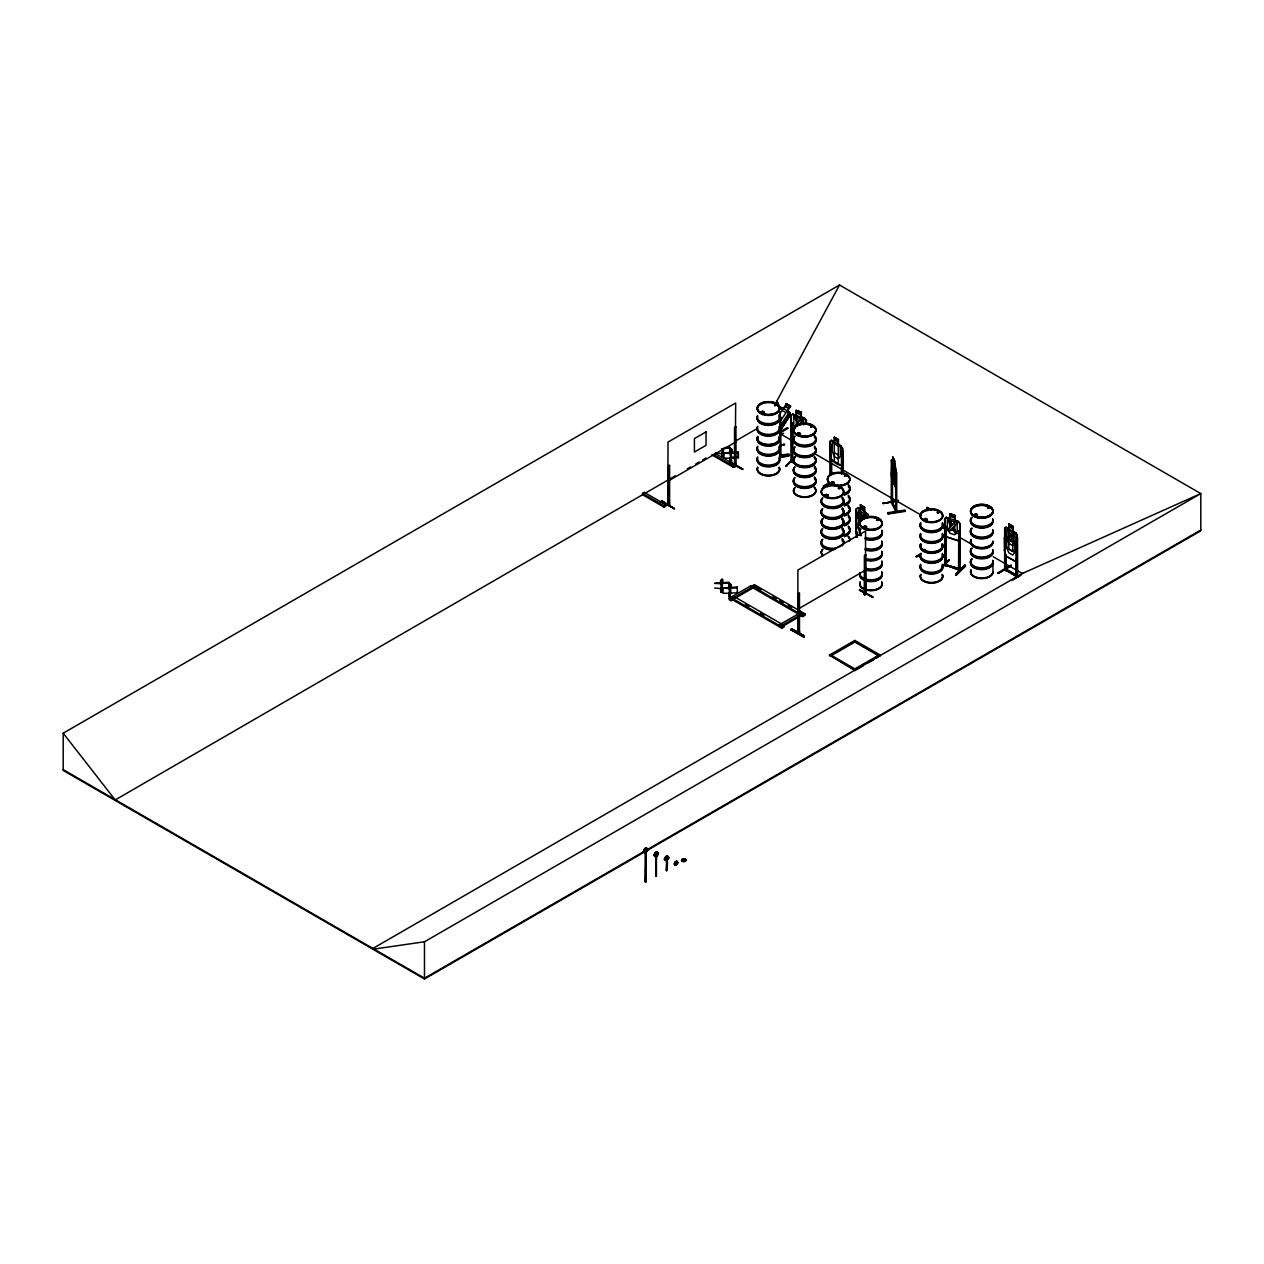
<?xml version="1.0" encoding="UTF-8"?>
<svg xmlns="http://www.w3.org/2000/svg" width="1264" height="1264" viewBox="0 0 1264 1264"><rect width="100%" height="100%" fill="white"/><g stroke="black" fill="none" stroke-linecap="round" stroke-linejoin="round"><path stroke-width="1.5" d="M722.439 591.141L720.954 592.31L720.496 588.566L714.65 587.997M791.469 460.301C795.451 461.755 788.926 459.638 791.185 462.15L791.059 415.303L792.781 414.039L791.232 415.429M792.259 461.076L792.955 462.261L791.09 462.103M944.477 565.324L946.215 565.83L946.294 563.902L944.887 563.491L946.215 564.408M946.357 526.409L946.041 565.782L946.357 536.173M958.76 568.184L958.286 569.922L960.024 570.443L960.024 523.549L959.85 570.38L944.887 564.913M958.286 568.5L960.103 568.5M681.96 860.531L682.971 858.967A2.165 1.264 -0.6 0 1 685.878 860.278A2.165 1.264 -0.6 0 1 682.386 861.084C682.623 856.565 688.137 862.917 682.07 860.484M684.567 858.983C685.799 862.364 679.842 857.924 684.472 859.457M715.535 453.128L721.507 453.586C722.613 463.272 724.209 450.932 723.103 448.483L730.165 448.12L730.165 451.39M645.24 881.909L645.24 852.347L647.121 848.855L645.62 852.047M653.93 855.301L656.364 852.268L657.343 854.543M655.826 856.455L657.596 852.868L656.032 856.028M664.422 859.315L666.95 859.457A1.785 1.059 -58.7 0 0 667.866 856.739A1.785 1.059 -58.7 0 0 665.638 858.319A1.785 1.059 -58.7 0 0 667.029 859.552M664.88 859.52L667.187 860.468L664.469 858.872M723.103 448.483L722.534 452.544L721.507 448.704M724.209 452.717L723.766 458.026L729.755 458.342L730.434 462.166L731.682 461.36L731.35 458.121L738.397 457.773L738.397 452.891L731.35 453.239L730.782 457.315L729.755 453.46L723.766 453.144L729.786 452.449C729.107 448.657 733.12 446.935 731.793 452.37M722.092 588.345L729.154 587.997L729.154 583.115L722.092 583.462L721.523 587.539L720.496 583.684L714.508 583.368L720.527 582.672C719.848 578.88 723.861 577.174 722.55 582.593M730.782 584.11L730.244 587.397L737.244 587.049L737.386 587.871L730.339 588.218L729.77 592.295L728.743 588.439L722.755 588.139L728.775 587.444C728.443 582.025 732.725 583.289 730.782 588.992M730.339 588.218C731.429 590.683 729.849 603.023 728.743 593.322L722.897 593.195L723.198 587.713M895.37 486.798L896.034 482.974M1006.27 568.942L1004.532 568.516L1006.286 568.895M1005.828 554.991L1005.828 570.617L1006.27 554.738M1016.035 575.152L1016.841 577.127C1013.128 574.14 1020.38 575.768 1015.829 574.962M1016.035 576.589L1016.398 560.584M731.793 449.115L731.256 452.401L738.255 452.07L738.397 452.891M722.55 579.339L722.013 582.625L728.996 582.293L729.154 583.115M784.28 444.533L780.441 445.118M784.502 444.865L780.631 445.434M882.999 502.709L883.03 503.53L898.404 501.097M882.983 503.309L898.372 500.813M644.893 851.636C641.97 847.607 650.044 848.302 644.924 851.494M646.868 848.808C648.574 851.02 641.954 853.5 645.556 848.334M646.994 850.214C646.631 846.643 643.597 853.39 646.694 850.814M657.169 854.827L654.957 855.286L656.364 852.268M656.474 855.444C654.483 852.6 658.607 854.622 657.343 852.821M667.55 856.676C667.518 862.301 662.478 856.85 667.408 856.471M666.144 859.694L665.591 857.766L667.661 856.597M666.539 859.251L667.834 857.956L667.376 856.439M675.339 864.86C672.464 863.249 678.073 859.346 677.425 863.438M677.125 864.055C672.701 867.578 676.556 858.572 677.046 862.98C676.667 866.662 674.17 862.475 677.393 862.348M761.592 412.775L761.355 411.795M761.449 412.475L763.598 412.475L761.465 412.317M761.765 412.901L761.481 411.811M763.74 411.969L763.456 412.775M775.29 404.67L774.548 405.712M774.484 404.685L775.448 405.08M774.769 405.333L774.895 404.986M775.985 405.365L775.733 404.828M799.527 433.046L799.527 434.421M799.038 432.888L799.986 433.489M810.935 426.932L812.12 427.027M810.651 426.948L810.809 426.047M811.425 426.505L811.03 426.189M825.376 494.982L825.803 496.104M825.487 495.662L826.861 495.851M826.83 496.262L827.778 495.172M832.17 483.67L831.68 482.469M832.992 482.026L833.576 483.132L831.791 482.327A1.738 0.995 0 0 1 834.445 483.117A1.738 0.995 0 0 1 831.838 483.986A1.738 0.995 0 0 1 831.838 482.248M833.64 482.327L833.64 483.433L832.107 483.559M839.075 488.583C839.975 488.346 838.048 488.662 838.822 487.872M839.185 487.62L839.517 488.71L839.217 487.951M840.023 488.568L839.312 487.635M845.995 475.469L844.747 475.88L846.201 475.88M845.505 475.059L844.684 475.343L845.458 476.117M846.122 475.722L844.605 476.086M865.887 527.53L863.976 527.388L864.75 526.124A1.738 0.995 0 0 1 866.693 527.451A1.738 0.995 0 0 1 863.802 527.91A1.738 0.995 0 0 1 864.576 526.235M863.991 526.551L864.102 527.53M866.093 527.214C862.633 528.083 865.729 525.271 865.777 527.657M866.061 526.551L865.303 526.124M865.951 527.53L866.235 526.709M876.552 519.978L877.421 519.156L878.227 520.373M877.532 519.488L876.916 520.168M878.022 519.267L877.674 519.504M877.39 519.741L878.022 520.468M925.295 518.572L924.363 519.172L925.043 520.199M924.648 519.362C928.013 517.023 925.785 522.585 924.537 518.998M924.537 550.551L924.537 549.729M937.319 512.52L939.041 512.568L937.951 512.568M976.709 514.195L974.781 514.653L975.081 515.617M976.772 514.875C972.316 514.416 978.826 516.012 975.84 514.306M976.598 515.617L977.056 514.685M987.658 507.543L989.048 508.349L988.48 507.133M988.495 507.48L988.796 508.223M661.009 501.855L661.72 500.639L674.486 508.728L661.072 501.729M661.625 501.302L674.486 508.728L661.625 500.765M804.362 635.934L791.517 628.729L804.362 635.934L803.651 637.167L790.901 629.788L804.252 636.693M891.278 502.329L892.51 503.214L891.973 502.108M892.589 501.761C891.246 500.354 891.815 500.212 892.163 502.298L896.729 511.952M780.52 453.934L780.899 456.336L780.773 417.215L779.762 416.409L780.773 417.215M842.567 461.186L841.145 465.342L831.333 459.717L830.227 454.092L831.617 459.511M1015.577 551.926L1017.109 548.007M1005.322 569.748L1017.109 577.127L1017.109 535.193L1015.64 532.744L1017.251 535.209C1015.972 546.443 1021.312 559.841 1005.907 546.506L1004.754 540.897L1006.018 546.411M1016.967 557.629L1015.671 561.516L1005.781 555.939L1004.485 550.425L1005.654 556.018L1015.529 561.595L1016.967 557.456L1016.825 544.705L1015.624 542.114L1012.906 540.565L1014.866 543.441L1014.866 552.415L1012.764 555.07L1008.83 552.858L1006.729 547.818L1006.729 538.843L1008.83 538.432M667.834 858.556C668.387 854.496 663.995 861.195 667.661 858.856M798.437 421.907C800.475 416.788 806.906 418.289 799.891 423.63M959.85 536.378L958.175 540.755L946.215 536.773L944.635 531.465M998.339 572.624L998.434 573.414L997.738 572.94L1011.121 565.277L998.434 573.414M998.323 573.224L1011.121 565.277M828.615 483.875L823.18 486.245L828.615 483.069M828.52 483.622L823.891 486.64M921.298 554.248L915.863 556.602L921.298 553.427M921.219 553.995L916.574 557.013M682.291 860.721L684.804 861.258L685.199 859.473M1004.548 569.874L1005.97 570.696L1006.413 569.021M794.266 458.627L785.718 466.037L794.155 458.39M786.477 466.084L794.266 457.821M949.011 559.841L942.707 567.03M948.98 560.442L942.502 566.857M775.322 403.832L839.517 285L1200.8 493.576L1200.8 530.801L424.483 979L63.2 770.424L63.2 733.199L839.517 285M799.622 632.474L798.2 633.248L798.327 594.096L799.464 593.432L798.327 594.096M864.939 593.337L866.124 592.595L864.276 593.164M643.265 851.241C646.188 857.039 650.059 844.115 645.999 852.821L643.929 851.478M647.879 849.313L645.841 852.742M655.842 876.331L656.348 856.708C660.819 846.864 656.569 862.064 653.994 854.859M657.596 852.868L658.512 853.421L656.474 856.85L653.757 855.254M666.302 860.468C672.274 851.43 664.106 862.348 666.618 860.152C669.288 861.685 665.006 871.907 667.029 870.438M664.232 859.267L666.95 860.863L669.004 857.45L666.665 860.689L666.902 870.596M666.713 860.721L668.34 857.055M781.721 428.291L790.316 415.082L789.984 412.491L787.282 410.942L790.585 406.092L786.334 403.627C785.45 416.362 767.517 397.575 789.905 412.696M779.098 415.019L782.1 410.421L785.971 412.664L780.994 420.312M783.253 408.857L786.334 403.627M787.14 411.1L790.585 406.092M782.084 423.045L788.057 413.865L787.045 411.021M781.689 428.259L790.142 415.066L789.826 412.633M780.267 427.911L789.336 414.007L790.126 414.45L780.346 430.171M781.579 426.616L784.612 421.986M786.619 418.89L788.641 415.793M780.046 429.918L790.126 414.45M797.837 433.173L799.527 433.552M799.685 433.678C799.101 436.491 795.799 432.004 799.369 433.204M811.804 426.284L810.935 426M833.466 483.069L832.17 482.595L831.949 483.559M844.731 476.37L845.221 475.217M864.339 517.339C868.953 514.448 863.075 511.715 862.585 516.881L859.172 510.514L861.132 515.886M937.319 511.999L937.604 512.915M924.648 549.587L924.648 550.693M974.907 514.385L974.907 515.491M891.278 473.305L891.752 479.103L891.768 459.748L892.842 461.976M891.373 460.57L892.005 459.701M892.021 459.922L891.562 473.352M654.404 855.491L656.964 855.096M675.355 864.718L676.635 863.818M791.517 628.729L790.885 629.883M796.257 415.192L796.257 410.389L801.36 412.08L801.265 416.994L804.662 417.989L806.464 420.28L806.353 424.072M803.635 424.925L803.635 419.553L801.092 417.088L801.36 412.08M791.39 422.666L792.781 423.14M785.718 466.037L794.756 456.983M954.762 520.262L954.936 515.349L949.833 513.658L949.833 518.461L946.262 517.403L958.159 521.4L959.755 523.659L958.223 521.258L954.936 520.152M954.936 515.349L949.738 513.753L949.896 518.777L947.352 519.52L947.352 528.494L949.896 533.187L954.668 534.783L957.211 531.781L957.211 522.806L954.668 520.357L954.668 515.554M944.951 525.935L946.041 526.709M946.215 536.773L958.286 540.66L959.929 536.568M958.57 570.017L958.76 530.532M960.166 531.006L958.46 530.848M941.854 566.73L948.284 560.252L949.122 560.616M942.612 566.24L949.122 559.81M946.041 564.36L944.951 563.57M958.602 568.531L946.215 564.818L958.46 568.5M955.695 574.772L964.748 565.04L955.695 574.772L965.522 566.051L956.548 575.057M964.701 564.992L955.774 573.998M964.764 565.624L955.9 574.741M735.174 466.7L735.68 403.011L668.008 442.084L667.882 504.968L668.071 503.356M669.604 503.104L668.008 503.467M668.451 466.068L668.324 505.221L669.604 504.526L669.588 465.405L668.008 465.816L669.588 465.405M734.4 465.136L736.28 464.631L734.605 464.947M736.122 464.694L734.605 466.369M797.758 631.558C801.85 631.052 796.399 630.452 797.884 632.916L797.884 570.111L865.556 531.038L865.556 593.843C862.064 595.328 867.783 594.933 866.124 592.595M797.884 631.494L799.464 631.068M799.48 632.553L799.464 593.432M865.919 594.206L864.402 594.507L864.481 592.974M892.463 501.697L891.389 501.002M895.607 511.304L896.84 510.545L895.528 509.898M896.682 510.577L895.971 512.157L895.354 467.38L896.081 470.208M780.773 454.85L780.488 454.045M780.82 456.241L780.362 455.372M669.146 502.803L669.272 504.146M761.465 411.938L763.124 411.685M763.282 412.901L763.551 411.811M831.665 482.595L832.17 482.09A1.612 0.932 0 0 1 834.272 483.196A1.612 0.932 0 0 1 831.57 483.606A1.612 0.932 0 0 1 832.297 482.042M844.889 475.153L844.384 476.165M825.503 494.824L826.861 494.493M827.32 495.599L826.245 494.493M827.604 495.52L825.692 495.662M838.933 487.572L838.222 488.71M878.022 519.583L877.785 520.515L876.774 520.073M938.22 511.604L937.809 512.536M937.683 512.283L939.073 512.426M938.425 512.062L937.809 512.157M988.021 507.196L987.863 508.428M988.353 507.37L987.405 508.096M988.764 507.812L987.832 507.48M946.357 517.308L944.635 518.572L944.714 565.466L944.887 563.491M946.436 517.482L944.808 518.698L944.808 531.496L946.436 536.552M830.1 475.359L830.085 441.278L831.554 440.251L834.524 442.131L834.524 437.312M830.227 441.42L831.617 440.441M856.076 531.449L856.218 508.981L857.671 507.954L860.658 509.834M856.486 509.044L857.735 508.144M857.245 536.916L855.933 531.386L855.933 518.509L857.419 517.466L860.278 519.077L860.278 514.274L864.497 516.66L860.152 514.353M1008.688 538.195L1005.828 536.568L1004.343 537.611L1004.485 550.551M1004.485 537.753L1005.891 536.773M857.276 517.545L860.421 519.33L858.319 519.741L858.319 528.715L860.421 533.74M855.933 531.386L857.371 536.821M1008.561 533.471L1012.906 535.762L1008.561 533.471L1008.704 538.511M1005.828 536.568L1015.561 542.24M1017.109 544.642L1015.434 542.319M734.526 465.057L734.526 427.422L735.68 426.758L736.122 466.226L736.248 464.567M735.806 465.752L734.984 466.748L734.984 427.674L736.122 427.011M729.644 462.229L729.723 461.439M669.604 504.526L668.656 505.094M742.41 468.691L742.41 469.513L731.177 463.114M841.887 450.316L843.041 450.964L841.461 450.569L841.461 474.016M864.276 594.586L864.402 555.449L865.556 554.785L865.998 594.254M864.718 594.838L864.86 555.702L865.998 555.038M872.286 597.54L872.966 597.05L859.52 590.256L860.199 589.782M864.402 594.364L865.556 593.843M642.539 493.371L644.308 492.344L665.875 504.794L665.875 506.137L664.09 507.164L642.539 494.714L642.539 493.371L664.09 505.805L665.875 504.794M114.787 800.191L675.292 475.801M687.253 468.897L690.681 466.922M695.8 463.967L699.213 461.992M702.642 460.017L706.055 458.042M735.111 441.278L757.326 428.449M669.699 480.178L735.68 442.084M780.741 431.403L787.361 427.58M780.52 432.699L788.373 428.164M780.52 435.085L783.664 433.268M713.354 454.392L733.246 465.879L735.032 464.852L715.124 453.365M711.695 454.787L733.246 467.238L735.032 466.211M830.053 441.294L830.227 454.218M838.411 439.556L838.474 444.596M834.351 443.822L838.269 446.05M838.553 444.296L842.709 448.388M841.239 445.844L831.475 440.52M834.351 461.455L834.256 437.154L838.553 439.477M860.515 509.597L860.515 504.778L860.515 509.913L858.43 510.308L858.43 519.283L859.82 522.648M856.218 508.981L856.281 537.168M864.544 507.275L864.544 512.078L866.472 514.954M860.515 505.11L864.402 507.354L864.671 511.999M856.344 521.795L857.498 527.404L860.752 529.284M729.138 598.33L750.705 585.88L752.475 586.907L752.475 588.266L730.924 600.7L729.138 599.673L729.138 598.33L730.924 599.357L752.475 586.907M731.113 598.915L731.113 597.698L733.594 596.276L784.344 625.569L784.344 626.786L781.863 628.224L732.82 599.894M751.954 586.085L754.418 584.663L805.168 613.956L805.168 615.189L802.687 616.611L751.954 587.302L751.954 586.085L802.687 615.394L805.168 613.956M927.081 507.433L931.236 509.834L927.081 507.433L926.939 510.719M797.884 609.169L865.556 570.111M802.198 615.062L780.646 627.513L780.646 626.154L802.198 613.704L800.428 612.677L778.861 625.127L778.861 626.486M1013.08 526.298L1012.812 531.259L1014.897 534.072L1014.897 543.046L1012.812 545.685L1008.925 543.441L1006.839 538.401L1006.839 529.426L1008.925 529.016L1008.925 523.896L1013.08 526.298L1012.954 531.18L1015.719 532.792M1015.829 576.384L1017.662 576.811L1017.552 537.8L1015.972 537.405L1015.972 576.621M863.328 665.654L854.859 670.536L829.484 655.068L854.859 640.421L880.234 655.068L876.853 657.849M829.484 655.89L854.859 641.243L880.234 655.89M854.859 642.049L830.89 655.89L830.89 655.068L854.859 668.909L878.828 655.068L878.828 655.89L854.859 642.049L854.859 640.421M998.26 573.208L1011.121 566.098M880.234 655.068L854.859 669.73L829.484 655.068M372.69 948.569L1023.84 572.624M868.4 662.731L873.471 659.792M1012.701 579.828L1020.727 575.088M1012.875 579.828L1020.806 575.246M372.912 949.232L424.483 941.775L1200.8 493.576L1022.292 573.524L993.22 556.76M1200.8 530.027L424.483 978.225L63.2 769.634M798.753 630.831L799.591 631.4M798.532 633.122L798.532 631.7M763.377 412.791L761.655 412.791M797.9 432.999L799.069 432.809M799.622 433.979L798.153 434.089M833.245 483.67L833.75 482.469M826.024 494.635L825.518 495.504L827.478 495.362M864.165 526.535L865.887 526.535M924.711 518.667L925.043 518.635A1.738 0.995 0 0 1 927.255 519.899A1.738 0.995 0 0 1 924.347 520.357A1.738 0.995 0 0 1 925.122 518.682M924.821 519.235L925.848 519.062M976.377 515.222L976.598 514.243M735.063 465.326L734.842 466.811M735.474 465.863L735.806 464.315M864.939 594.775L864.718 593.416M791.217 460.254L791.596 461.739L791.327 415.335M676.509 864.75A1.785 1.059 -58.7 0 1 675.118 863.517A1.785 1.059 -58.7 0 1 677.346 861.937A1.785 1.059 -58.7 0 1 676.509 864.75L676.019 864.45M810.745 426.663L811.551 426.853M799.369 434.421L798.453 434.484M832.107 482.342L833.576 482.453M825.945 494.888L827.414 494.998M864.418 526.108L865.334 526.045M926.18 519.773L924.711 519.662M958.76 569.606L960.324 570.127L960.324 568.705M865.682 592.342L865.35 593.89M834.382 442.21L832.312 442.605L832.312 451.58L834.382 456.62L838.269 458.864L840.355 456.225L840.355 447.251L838.269 444.454M1016.272 576.131L1016.272 574.709M892.036 463.145L891.91 503.309M891.278 460.412L891.294 502.44L896.081 512.094L895.655 472.12L896.682 472.926L896.729 512.094L896.302 511.004M896.682 472.926L895.655 472.12M898.404 500.275L883.03 503.53M895.607 510.071L892.51 502.203M887.786 512.71L905.103 510.04L905.34 511.335L888.039 514.069L887.818 512.836M776.981 404.638L777.17 401.415L778.513 404.717M780.662 444.865L784.549 444.264L780.694 445.671M789.194 454.282L779.556 455.767C792.244 451.864 793.334 456.889 779.825 457.126M779.793 456.983L789.447 455.609M893.032 457.141L892.858 481.473L892.842 457.173L894.564 460.412L895.528 467.459M892.858 462.087L892.131 471.172L894.327 479.72L894.564 465.231M892.858 463.856L894.343 467.143M896.081 483.117L895.354 486.845L891.831 479.009M684.029 859.378L683.113 859.441M780.014 409.22L783.159 408.778M859.631 590.067L872.46 597.335M872.918 597.05L859.52 589.451L859.52 590.256M762.208 411.29L763.377 411.479M762.84 412.965L761.908 412.901M832.391 481.947L833.324 482.026M937.841 511.873L938.236 512.568M975.524 514.006L976.456 514.085M925.264 518.493L926.623 518.809M865.334 527.72L864.165 527.53M786.492 465.5L786.587 466.321M723.103 453.365L730.165 453.018M730.339 593.1L737.386 592.753L737.244 587.049M724.762 447.567L730.007 447.314L730.165 448.12M731.256 457.284L738.255 456.952L738.397 457.773M946.041 564.439L945.788 565.814M774.595 405.507L775.733 405.618L775.432 404.843M796.162 410.484L801.265 412.19M796.336 410.705L801.092 412.285M792.686 414.134L796.431 415.414M792.765 414.323L804.489 418.226L806.195 420.391L806.195 424.056M791.074 462.039L792.481 462.513L792.781 432.904M965.522 566.051L964.653 564.976M944.951 565.008L956.88 568.974M795.23 427.88L794.377 427.311L797.774 422.887C790.948 413.723 796.999 414.924 798.785 422.144M1005.575 569.195C1007.092 571.834 1003.126 566.035 1006.428 570.38M654.689 855.112L655.668 855.665M860.294 514.606L864.213 516.818M729.644 461.423L743.106 469.102M731.319 462.893L742.489 469.26M734.842 465.8L734.4 466.558M667.882 503.546L668.719 505.142M791.422 629.472L804.362 636.756M1008.925 524.212L1012.812 526.456M1006.018 527.341L1015.577 532.871M786.366 403.864L790.332 406.171M1016.398 537.153L1017.552 537.8M834.382 437.407L838.269 439.635L838.301 463.714M790.427 414.703L789.336 414.007M1012.527 550.014L1015.719 551.847M834.382 452.781L838.269 455.024M924.158 510.877L924.995 511.209M781.247 434.374L794.93 442.274M815.438 454.108L921.424 515.301M941.949 527.151L945.361 529.126M960.751 538.006L971.005 543.931M860.373 504.873L864.671 507.196M864.544 512.078L867.309 513.674C872.334 519.741 860.357 506.374 857.592 508.223M856.281 511.778L857.419 512.441L857.419 518.303M857.592 527.293L860.784 529.142M761.181 589.798L754.418 585.88L754.418 584.663M773.015 596.624L776.412 598.583M779.793 600.526L783.174 602.486M788.246 605.424L791.627 607.368M745.428 604.334L748.809 606.278M760.659 613.119L764.041 615.078M731.113 597.698L781.863 626.991L781.863 628.224M647.437 849.045L648.037 849.408M653.915 855.207L656.443 856.676L655.558 856.297M676.319 861.479L677.299 862.032M666.839 856.281L667.819 856.834M667.171 858.619L667.439 858.777A2.165 1.28 -58.7 0 1 664.88 859.267A2.165 1.28 -58.7 0 1 666.412 856.107A2.165 1.28 -58.7 0 1 667.819 857.766M674.644 864.339L675.624 864.892M666.507 860.057L666.602 870.659M666.902 860.563L666.318 870.596M666.033 860.31L666.95 860.863M655.732 855.428L656 855.586A2.165 1.28 -58.7 0 0 657.122 852.126A2.165 1.28 -58.7 0 0 654.436 854.022A2.165 1.28 -58.7 0 0 656.111 855.507M644.213 851.099L645.193 851.652M643.518 850.83L645.967 852.663L645.367 882.082M645.082 852.284L645.999 852.821M779.477 408.383L780.267 408.841M792.86 460.696L792.955 462.261M1017.488 576.763L1005.133 569.701L1005.133 530.643L1005.828 537.405M849.376 486.482L849.345 485.866M1011.2 580.05L1011.232 580.682M891.784 501.761L891.626 503.135M779.951 454.866L780.82 454.74M63.2 733.199L114.787 799.417M841.05 446.05L842.44 448.451L842.44 461.265M795.483 428.37L793.776 425.225L793.776 416.267L796.336 415.508L796.257 410.389M892.842 457.173L894.517 460.475L894.296 484.57M891.768 459.748L895.339 467.427M892.905 472.815L894.327 475.88M892.021 478.977L895.56 486.766M776.981 401.431L778.656 404.749M779.619 454.171L779.951 456.288M1013.238 541.024L1011.911 537.642C1017.488 535.067 1012.527 529.648 1010.995 535.999L1007.582 529.616L1009.541 534.988M895.876 483.196L895.844 470.192M830.227 454.092C828.268 460.175 843.483 470.603 842.646 461.613M895.528 511.32C896.776 511.841 896.934 508.681 895.607 509.882M737.244 591.947L737.386 592.753M685.42 859.71L685.388 860.831M682.102 859.678L682.07 860.8M1017.236 575.784L1017.236 577.206M1012.622 535.92L1012.622 540.739M1009.067 524.133L1009.067 528.937L1006.081 527.056L1004.627 528.099L1004.69 570.111M1004.896 528.162L1004.896 540.96M959.645 568.958L959.597 570.427M927.776 508.965L927.776 510.561M892.463 481.631L892.51 503.214M864.402 519.141L864.402 513.753L860.515 511.509L860.515 520.484M860.278 514.274L860.294 519.409M857.419 531.97L857.419 535.889M854.859 668.909L854.859 670.536M843.041 450.964L843.041 472.452M842.567 448.372L842.614 472.704M841.887 463.983L841.887 473.747M831.696 460.128L831.696 473.795M831.254 474.063L830.543 443.838L830.543 475.09M802.687 615.394L802.687 616.611M801.092 424.072L801.092 418.7L796.336 417.104L796.336 426.079M799.022 593.179L799.022 630.815M792.481 423.456L792.481 462.513M780.172 414.434L780.22 456.478M779.983 414.466L779.841 436.807L779.793 423.851M778.213 406.629L777.297 403.058L777.297 404.654M777.17 401.415L777.044 404.907M750.705 585.88L750.705 587.239M738.255 452.07L738.255 456.952M733.594 596.276L733.594 597.493M733.246 465.879L733.246 467.238M731.35 453.239L731.35 458.121M730.924 599.357L730.924 600.7M730.861 448.72L730.861 451.975M730.782 457.315L730.782 462.197M730.545 448.799L730.545 452.054M730.434 457.284L730.434 462.166M730.213 457.189L730.213 462.071M729.849 583.699L729.849 588.582M729.77 592.295L729.77 597.177M729.533 583.778L729.533 588.676M729.423 592.279L729.423 597.161M729.202 592.184L729.202 597.066M722.534 452.544L722.534 457.426M721.965 452.433L722.186 457.41M722.092 583.462L722.092 586.717M721.523 587.539L721.523 592.421M720.954 587.428L721.175 592.389M664.09 505.805L664.09 507.164M656.427 856.202L656.411 876.347M656.142 856.139L656.142 875.936M656.127 856.613L656.127 876.41M645.951 852.189L645.936 882.098M645.667 852.11L645.651 882.161M644.308 492.344L644.308 493.703M424.483 941.775L424.483 979M682.386 861.084A2.165 1.264 -0.6 0 1 682.971 858.92M646.378 850.719A2.165 1.28 -58.7 0 1 643.882 851.099A2.165 1.28 -58.7 0 1 645.73 847.97A2.165 1.28 -58.7 0 1 646.662 850.23M881.766 532.033A11.186 6.462 0 0 1 877.769 538.827A11.186 6.462 0 0 1 865.35 539.301M860.136 535.367A11.186 6.462 0 0 1 860.136 532.033M881.766 530.216A11.186 6.462 0 0 1 877.769 537.026A11.186 6.462 0 0 1 865.35 537.484M861.258 535.13A11.186 6.462 0 0 1 860.136 530.216M881.909 531.386A11.344 6.557 0 0 1 877.864 538.274A11.344 6.557 0 0 1 865.287 538.748M859.994 534.767A11.344 6.557 0 0 1 859.994 531.386M881.909 530.817A11.344 6.557 0 0 1 877.864 537.721A11.344 6.557 0 0 1 865.287 538.195M861.132 535.794A11.344 6.557 0 0 1 859.994 530.817M881.909 541.608A11.344 6.557 0 0 1 877.864 548.497A11.344 6.557 0 0 1 865.287 548.971M881.766 540.992A11.186 6.462 0 0 1 877.769 547.802A11.186 6.462 0 0 1 865.35 548.276M881.766 542.809A11.186 6.462 0 0 1 877.769 549.603A11.186 6.462 0 0 1 865.35 550.077M881.719 551.215A11.139 6.431 0 0 1 877.737 557.977A11.139 6.431 0 0 1 865.382 558.451M881.909 542.161A11.344 6.557 0 0 1 877.864 549.05A11.344 6.557 0 0 1 865.287 549.524M881.766 551.941A11.186 6.462 0 0 1 877.769 558.751A11.186 6.462 0 0 1 865.35 559.209M881.735 581.946A11.171 6.446 0 0 1 870.959 590.067A11.171 6.446 0 0 1 860.168 581.946M881.735 573.54A11.171 6.446 0 0 1 870.959 581.645A11.171 6.446 0 0 1 860.168 573.54M881.909 572.876A11.344 6.557 0 0 1 870.959 581.124A11.344 6.557 0 0 1 859.994 572.876M881.782 582.562A11.218 6.478 0 0 1 870.959 590.715A11.218 6.478 0 0 1 860.12 582.562M881.909 572.323A11.344 6.557 0 0 1 872.429 580.524A11.344 6.557 0 0 1 859.599 574.03M881.766 571.723A11.186 6.462 0 0 1 872.413 579.797A11.186 6.462 0 0 1 859.757 573.398M881.735 562.749A11.171 6.446 0 0 1 877.753 569.543A11.171 6.446 0 0 1 865.366 570.001M881.909 561.548A11.344 6.557 0 0 1 877.864 568.437A11.344 6.557 0 0 1 865.287 568.911M881.735 560.947A11.171 6.446 0 0 1 877.753 567.726A11.171 6.446 0 0 1 865.366 568.2M881.735 552.826A11.171 6.446 0 0 1 877.753 559.62A11.171 6.446 0 0 1 865.366 560.078M881.909 562.101A11.344 6.557 0 0 1 877.864 568.99A11.344 6.557 0 0 1 865.287 569.479M881.782 552.273A11.218 6.478 0 0 1 877.785 559.083A11.218 6.478 0 0 1 865.35 559.557M881.782 582.198A11.218 6.478 0 0 1 870.959 590.351A11.218 6.478 0 0 1 860.12 582.198M842.314 509.029A11.344 6.557 0 0 1 832.486 518.856A11.344 6.557 0 0 1 822.659 509.029M842.187 518.366A11.218 6.478 0 0 1 832.486 528.083A11.218 6.478 0 0 1 822.769 518.366M842.124 518.145A11.123 6.415 0 0 1 833.94 527.72A11.123 6.415 0 0 1 821.742 519.694M842.314 498.253A11.344 6.557 0 0 1 832.486 508.081A11.344 6.557 0 0 1 822.659 498.253M842.314 508.476A11.344 6.557 0 0 1 832.486 518.303A11.344 6.557 0 0 1 822.659 508.476M842.314 497.7A11.344 6.557 0 0 1 832.486 507.528A11.344 6.557 0 0 1 822.659 497.7M842.156 498.932A11.171 6.446 0 0 1 833.94 508.539A11.171 6.446 0 0 1 821.695 500.481M842.156 497.115A11.171 6.446 0 0 1 833.94 506.738A11.171 6.446 0 0 1 821.695 498.68M842.172 509.692A11.186 6.462 0 0 1 833.94 519.33A11.186 6.462 0 0 1 821.679 511.256M842.156 507.907A11.171 6.446 0 0 1 833.94 517.513A11.171 6.446 0 0 1 821.695 509.455M842.172 518.746A11.186 6.462 0 0 1 832.486 528.447A11.186 6.462 0 0 1 822.785 518.746M835.425 549.35A11.344 6.557 0 0 1 823.48 547.012A11.344 6.557 0 0 1 822.659 539.76M842.314 539.76A11.344 6.557 0 0 1 843.831 543.03M843.625 522.964A11.139 6.431 0 0 1 831.033 529.347A11.139 6.431 0 0 1 821.726 521.305M842.14 519.757A11.139 6.431 0 0 1 843.246 521.305M822.769 555.56A11.218 6.478 0 0 1 822.769 549.097M822.848 555.275A11.123 6.415 0 0 1 821.742 550.409M843.704 522.395A11.218 6.478 0 0 1 829.579 528.652A11.218 6.478 0 0 1 822.769 519.156M842.187 519.156A11.218 6.478 0 0 1 843.309 520.721M842.314 528.968A11.344 6.557 0 0 1 832.486 538.796A11.344 6.557 0 0 1 822.659 528.968M842.314 539.191A11.344 6.557 0 0 1 842.314 545.748M835.425 548.797A11.344 6.557 0 0 1 823.48 546.459A11.344 6.557 0 0 1 822.659 539.191M842.314 528.415A11.344 6.557 0 0 1 832.486 538.243A11.344 6.557 0 0 1 822.659 528.415M843.657 532.871A11.171 6.446 0 0 1 831.033 539.27A11.171 6.446 0 0 1 821.695 531.212M842.156 529.648A11.171 6.446 0 0 1 843.278 531.212M842.156 527.846A11.171 6.446 0 0 1 833.94 537.469A11.171 6.446 0 0 1 821.695 529.395M832.486 550.109A11.171 6.446 0 0 1 821.695 541.987M842.156 540.423A11.171 6.446 0 0 1 843.657 543.662M842.156 538.622A11.171 6.446 0 0 1 833.94 548.244A11.171 6.446 0 0 1 821.695 540.186M822.785 555.923A11.186 6.462 0 0 1 822.785 549.461M848.476 485.155A11.344 6.557 0 0 1 844.32 494.113M827.683 486.735A11.344 6.557 0 0 1 828.821 485.155M848.318 484.586A11.171 6.446 0 0 1 844.226 493.387M827.857 486.134A11.171 6.446 0 0 1 828.963 484.586M848.334 495.362A11.186 6.462 0 0 1 844.241 504.178M848.334 486.387A11.186 6.462 0 0 1 844.241 495.204M848.476 495.93A11.344 6.557 0 0 1 844.32 504.889M848.476 485.708A11.344 6.557 0 0 1 844.32 494.666M848.318 497.163A11.171 6.446 0 0 1 844.226 505.979M848.318 505.584A11.171 6.446 0 0 1 844.226 514.401M848.476 496.483A11.344 6.557 0 0 1 844.32 505.442M848.349 506.185A11.218 6.478 0 0 1 844.241 515.033M848.349 505.805A11.218 6.478 0 0 1 844.241 514.653M848.334 526.077A11.186 6.462 0 0 1 844.241 534.909M848.334 517.102A11.186 6.462 0 0 1 844.241 525.935M848.334 515.301A11.186 6.462 0 0 1 844.241 524.133M848.476 526.661A11.344 6.557 0 0 1 844.32 535.604M848.476 516.439A11.344 6.557 0 0 1 844.32 525.382M848.334 527.878A11.186 6.462 0 0 1 844.241 536.71M848.476 527.214A11.344 6.557 0 0 1 844.32 536.157M848.476 515.886A11.344 6.557 0 0 1 844.32 524.829M848.318 507.18A11.171 6.446 0 0 1 844.226 515.996M848.27 536.315A11.123 6.415 0 0 1 849.392 541.197M848.349 536.916A11.218 6.478 0 0 1 849.85 540.139M848.349 536.552A11.218 6.478 0 0 1 849.85 539.791M814.522 447.345A11.344 6.557 0 0 1 804.694 457.173A11.344 6.557 0 0 1 794.866 447.345M814.364 456.446A11.171 6.446 0 0 1 804.694 466.116A11.171 6.446 0 0 1 795.024 456.446M814.522 436.57A11.344 6.557 0 0 1 804.694 446.397A11.344 6.557 0 0 1 794.866 436.57M814.522 446.792A11.344 6.557 0 0 1 804.694 456.62A11.344 6.557 0 0 1 794.866 446.792M814.522 436.017A11.344 6.557 0 0 1 804.694 445.844A11.344 6.557 0 0 1 794.866 436.017M815.88 440.472A11.186 6.462 0 0 1 803.225 446.871A11.186 6.462 0 0 1 793.887 438.798M814.379 437.233A11.186 6.462 0 0 1 815.501 438.798M814.379 435.432A11.186 6.462 0 0 1 806.148 445.07A11.186 6.462 0 0 1 793.887 436.996M815.865 451.248A11.171 6.446 0 0 1 803.24 457.647A11.171 6.446 0 0 1 793.903 449.589M814.364 448.025A11.171 6.446 0 0 1 815.485 449.589M814.379 446.208A11.186 6.462 0 0 1 806.148 455.846A11.186 6.462 0 0 1 793.887 447.772M793.887 458.579A11.186 6.462 0 0 0 806.148 466.653A11.186 6.462 0 0 0 814.379 457.015A11.171 6.446 0 0 1 804.694 466.748A11.171 6.446 0 0 1 795.024 457.078M814.522 478.076A11.344 6.557 0 0 1 804.694 487.904A11.344 6.557 0 0 1 794.866 478.076M815.833 461.281A11.139 6.431 0 0 1 803.24 467.664A11.139 6.431 0 0 1 793.934 459.622M814.348 458.074A11.139 6.431 0 0 1 815.454 459.622M814.395 487.414A11.218 6.478 0 0 1 804.694 497.115A11.218 6.478 0 0 1 794.977 487.414M814.332 487.177A11.123 6.415 0 0 1 806.148 496.752A11.123 6.415 0 0 1 793.95 488.726M815.896 460.712A11.218 6.478 0 0 1 801.787 466.969A11.218 6.478 0 0 1 794.977 457.473M814.395 457.473A11.218 6.478 0 0 1 815.517 459.037M814.522 467.301A11.344 6.557 0 0 1 804.694 477.128A11.344 6.557 0 0 1 794.866 467.301M814.522 477.523A11.344 6.557 0 0 1 804.694 487.351A11.344 6.557 0 0 1 794.866 477.523M814.522 466.732A11.344 6.557 0 0 1 804.694 476.56A11.344 6.557 0 0 1 794.866 466.732M814.379 467.964A11.186 6.462 0 0 1 806.148 477.602A11.186 6.462 0 0 1 793.887 469.529M814.364 466.163A11.171 6.446 0 0 1 806.148 475.785A11.171 6.446 0 0 1 793.903 467.727M814.379 478.74A11.186 6.462 0 0 1 806.148 488.378A11.186 6.462 0 0 1 793.887 480.304M814.379 476.939A11.186 6.462 0 0 1 806.148 486.577A11.186 6.462 0 0 1 793.887 478.503M814.379 487.746A11.186 6.462 0 0 1 804.694 497.431A11.186 6.462 0 0 1 794.993 487.746M757.705 436.491A11.123 6.415 0 0 0 768.449 444.565A11.123 6.415 0 0 0 779.193 436.491A11.139 6.431 0 0 1 768.449 444.565A11.139 6.431 0 0 1 757.689 436.459M779.24 417.278A11.171 6.446 0 0 1 768.449 425.399A11.171 6.446 0 0 1 757.657 417.278M779.24 415.477A11.171 6.446 0 0 1 768.449 423.598A11.171 6.446 0 0 1 757.657 415.477M779.24 428.069A11.171 6.446 0 0 1 768.449 436.175A11.171 6.446 0 0 1 757.657 428.069M779.414 427.406A11.344 6.557 0 0 1 768.449 435.653A11.344 6.557 0 0 1 757.499 427.406M779.414 426.853A11.344 6.557 0 0 1 768.449 435.1A11.344 6.557 0 0 1 757.499 426.853M779.24 426.252A11.171 6.446 0 0 1 768.449 434.374A11.171 6.446 0 0 1 757.657 426.252M779.414 416.63A11.344 6.557 0 0 1 768.449 424.878A11.344 6.557 0 0 1 757.499 416.63M779.414 416.077A11.344 6.557 0 0 1 768.449 424.325A11.344 6.557 0 0 1 757.499 416.077M779.193 438.087A11.123 6.415 0 0 1 768.449 446.176A11.123 6.415 0 0 1 757.705 438.087M779.193 467.206A11.123 6.415 0 0 1 768.449 475.296A11.123 6.415 0 0 1 757.705 467.206M779.288 437.534A11.218 6.478 0 0 1 768.449 445.686A11.218 6.478 0 0 1 757.626 437.534M779.256 448.009A11.186 6.462 0 0 1 768.449 456.146A11.186 6.462 0 0 1 757.642 448.009M779.24 446.208A11.171 6.446 0 0 1 768.449 454.313A11.171 6.446 0 0 1 757.657 446.208M779.24 458.785A11.171 6.446 0 0 1 768.449 466.906A11.171 6.446 0 0 1 757.657 458.785M779.414 458.137A11.344 6.557 0 0 1 768.449 466.384A11.344 6.557 0 0 1 757.499 458.137M779.414 457.584A11.344 6.557 0 0 1 768.449 465.831A11.344 6.557 0 0 1 757.499 457.584M779.24 456.983A11.171 6.446 0 0 1 768.449 465.105A11.171 6.446 0 0 1 757.657 456.983M779.414 447.361A11.344 6.557 0 0 1 768.449 455.609A11.344 6.557 0 0 1 757.499 447.361M779.414 446.792A11.344 6.557 0 0 1 768.449 455.04A11.344 6.557 0 0 1 757.499 446.792M779.256 467.838A11.186 6.462 0 0 1 768.449 475.975A11.186 6.462 0 0 1 757.642 467.838M779.288 467.459A11.218 6.478 0 0 1 768.449 475.596A11.218 6.478 0 0 1 757.626 467.459M942.296 543.678A11.171 6.446 0 0 1 931.505 551.799A11.171 6.446 0 0 1 920.713 543.678M942.312 524.481A11.186 6.462 0 0 1 931.505 532.618A11.186 6.462 0 0 1 920.698 524.481M942.296 522.68A11.171 6.446 0 0 1 931.505 530.785A11.171 6.446 0 0 1 920.713 522.68M942.296 535.257A11.171 6.446 0 0 1 931.505 543.378A11.171 6.446 0 0 1 920.713 535.257M942.47 534.609A11.344 6.557 0 0 1 931.505 542.856A11.344 6.557 0 0 1 920.54 534.609M942.47 534.056A11.344 6.557 0 0 1 931.505 542.303A11.344 6.557 0 0 1 920.54 534.056M942.312 533.455A11.186 6.462 0 0 1 931.505 541.577A11.186 6.462 0 0 1 920.698 533.455M942.47 523.833A11.344 6.557 0 0 1 931.505 532.081A11.344 6.557 0 0 1 920.54 523.833M942.47 523.264A11.344 6.557 0 0 1 931.505 531.512A11.344 6.557 0 0 1 920.54 523.264M942.312 544.389A11.186 6.462 0 0 1 931.505 552.526A11.186 6.462 0 0 1 920.698 544.389M942.328 543.899A11.218 6.478 0 0 1 931.505 552.052A11.218 6.478 0 0 1 920.682 543.899M924.774 551.009A1.612 0.932 0 0 1 924.774 549.398A1.738 0.995 0 0 0 924.711 551.23M942.296 545.274A11.171 6.446 0 0 1 931.505 553.395A11.171 6.446 0 0 1 920.713 545.274M942.296 574.393A11.171 6.446 0 0 1 931.505 582.514A11.171 6.446 0 0 1 920.713 574.393M942.328 544.721A11.218 6.478 0 0 1 931.505 552.858A11.218 6.478 0 0 1 920.682 544.721M942.312 555.196A11.186 6.462 0 0 1 931.505 563.333A11.186 6.462 0 0 1 920.698 555.196M942.296 553.395A11.171 6.446 0 0 1 931.505 561.516A11.171 6.446 0 0 1 920.713 553.395M942.296 565.988A11.171 6.446 0 0 1 931.505 574.093A11.171 6.446 0 0 1 920.713 565.988M942.47 565.324A11.344 6.557 0 0 1 931.505 573.572A11.344 6.557 0 0 1 920.54 565.324M942.47 564.771A11.344 6.557 0 0 1 931.505 573.019A11.344 6.557 0 0 1 920.54 564.771M942.296 564.171A11.171 6.446 0 0 1 931.505 572.292A11.171 6.446 0 0 1 920.713 564.171M942.47 554.548A11.344 6.557 0 0 1 931.505 562.796A11.344 6.557 0 0 1 920.54 554.548M942.47 553.995A11.344 6.557 0 0 1 931.505 562.243A11.344 6.557 0 0 1 920.54 553.995M942.312 575.009A11.186 6.462 0 0 1 931.505 583.146A11.186 6.462 0 0 1 920.698 575.009M942.328 574.63A11.218 6.478 0 0 1 931.505 582.783A11.218 6.478 0 0 1 920.682 574.63M992.73 530.122A11.344 6.557 0 0 1 980.295 538.322A11.344 6.557 0 0 1 971.953 528.542M992.983 541.103A11.218 6.478 0 0 1 980.311 547.517A11.218 6.478 0 0 1 970.942 539.428M992.73 519.346A11.344 6.557 0 0 1 980.295 527.546A11.344 6.557 0 0 1 971.953 517.766M973.754 516.407A11.344 6.557 0 0 1 976.092 515.364M992.73 529.569A11.344 6.557 0 0 1 980.295 537.769A11.344 6.557 0 0 1 971.953 527.989M992.73 518.793A11.344 6.557 0 0 1 980.295 526.977A11.344 6.557 0 0 1 971.953 517.213M973.754 515.854A11.344 6.557 0 0 1 976.092 514.811M992.935 519.867A11.171 6.446 0 0 1 980.311 526.251A11.171 6.446 0 0 1 970.989 518.193M973.88 515.301A11.171 6.446 0 0 1 976.187 514.274M992.935 521.669A11.171 6.446 0 0 1 980.311 528.068A11.171 6.446 0 0 1 970.989 519.994M992.935 532.444A11.171 6.446 0 0 1 980.311 538.843A11.171 6.446 0 0 1 970.989 530.785M992.967 530.643A11.186 6.462 0 0 1 980.311 537.042A11.186 6.462 0 0 1 970.957 528.968M970.989 539.791A11.171 6.446 0 0 0 980.311 547.849A11.171 6.446 0 0 0 992.935 541.529A11.171 6.446 0 0 1 980.311 547.849A11.171 6.446 0 0 1 970.989 539.87M992.73 560.853A11.344 6.557 0 0 1 980.295 569.037A11.344 6.557 0 0 1 971.953 559.273M992.888 542.461A11.123 6.415 0 0 1 980.327 548.829A11.123 6.415 0 0 1 971.036 540.802M992.935 571.597A11.171 6.446 0 0 1 980.311 577.98A11.171 6.446 0 0 1 970.989 569.922M992.603 543.583A11.218 6.478 0 0 1 978.873 548.165A11.218 6.478 0 0 1 970.942 540.234M992.73 550.077A11.344 6.557 0 0 1 980.295 558.261A11.344 6.557 0 0 1 971.953 548.497M992.73 560.3A11.344 6.557 0 0 1 980.295 568.484A11.344 6.557 0 0 1 971.953 558.72M992.73 549.524A11.344 6.557 0 0 1 980.295 557.708A11.344 6.557 0 0 1 971.953 547.944M992.935 552.4A11.171 6.446 0 0 1 980.311 558.783A11.171 6.446 0 0 1 970.989 550.725M992.935 550.583A11.171 6.446 0 0 1 980.311 556.982A11.171 6.446 0 0 1 970.989 548.924M970.989 561.5A11.171 6.446 0 0 0 980.311 569.574A11.171 6.446 0 0 0 992.935 563.175L992.967 571.818A11.218 6.478 0 0 1 980.311 578.264A11.218 6.478 0 0 1 970.942 570.175M992.935 561.374A11.171 6.446 0 0 1 980.311 567.757A11.171 6.446 0 0 1 970.989 559.699M992.967 572.165A11.186 6.462 0 0 1 980.311 578.58A11.186 6.462 0 0 1 970.957 570.506M956.88 533.55L955.142 532.981L952.44 527.578C950.07 534.198 944.54 530.643 951.35 526.156C944.524 516.976 950.56 518.193 952.345 525.413C954.478 519.093 960.198 522.664 953.451 526.898L956.88 533.55M786.524 405.08L785.45 406.724L787.946 408.161L789.02 406.518L786.524 405.08M791.169 428.101L792.639 433.505L791.169 428.101M924.095 510.688L922.736 511.667L924.063 510.703M706.055 431.893L694.41 438.608L694.41 452.038L706.055 445.323L706.055 431.893M1006.413 569.416L1016.272 575.12L1006.413 569.416M905.119 510.64L887.818 513.484L905.119 510.735M779.683 411.622L780.03 414.513L779.683 411.622M789.226 454.961L779.556 456.573L789.226 455.04M800.238 412.807L797.189 411.78L797.189 413.391L800.238 414.402L800.238 412.807M953.814 516.075L950.749 515.048L950.749 516.66L953.814 517.671L953.814 516.075M954.668 521.969L949.896 520.373L949.896 529.347L954.668 530.927L954.668 521.969M1012.053 536.252L1009.541 534.83L1009.541 536.426L1012.053 537.848L1012.053 536.252M1012.764 542.256L1008.83 540.028L1008.83 549.003L1012.764 551.23L1012.764 542.256M863.644 517.134L861.132 515.712L861.132 517.324L863.644 518.746L863.644 517.134M1012.116 526.867L1009.62 525.413L1009.62 527.025L1012.116 528.463L1012.116 526.867M1012.812 532.871L1008.925 530.627L1008.925 539.602L1012.812 541.845L1012.812 532.871M837.574 440.046L835.077 438.608L835.077 440.204L837.574 441.642L837.574 440.046M863.707 507.749L861.211 506.311L861.211 507.907L863.707 509.345L863.707 507.749M894.075 460.76L893.158 458.785L894.075 462.355L894.075 460.76M682.386 861.4A2.165 1.264 -0.6 0 0 685.878 860.594A2.165 1.264 -0.6 0 0 682.971 859.236A2.165 1.264 -0.6 0 0 682.386 861.4M682.623 860.658A1.785 1.043 -0.6 0 0 685.515 859.994A1.785 1.043 -0.6 0 0 683.097 858.872A1.785 1.043 -0.6 0 0 682.623 860.658M656.379 855.665A2.165 1.28 -58.7 0 0 657.391 852.284A2.165 1.28 -58.7 0 0 654.705 854.195A2.165 1.28 -58.7 0 0 656.379 855.665M656.553 855.523A1.785 1.059 -58.7 0 0 657.391 852.71A1.785 1.059 -58.7 0 0 655.163 854.29A1.785 1.059 -58.7 0 0 656.553 855.523M666.855 859.694A2.165 1.28 -58.7 0 0 667.866 856.297A2.165 1.28 -58.7 0 0 665.18 858.209A2.165 1.28 -58.7 0 0 666.855 859.694M645.904 851.652A2.165 1.28 -58.7 0 0 646.899 848.27A2.165 1.28 -58.7 0 0 644.229 850.166A2.165 1.28 -58.7 0 0 645.904 851.652M646.078 851.509A1.785 1.059 -58.7 0 0 646.915 848.697A1.785 1.059 -58.7 0 0 644.687 850.277A1.785 1.059 -58.7 0 0 646.078 851.509M676.066 864.718A2.165 1.28 -58.7 0 0 677.077 861.337A2.165 1.28 -58.7 0 0 674.391 863.249A2.165 1.28 -58.7 0 0 676.066 864.718M676.335 864.892A2.165 1.28 -58.7 0 0 677.346 861.511A2.165 1.28 -58.7 0 0 674.66 863.407A2.165 1.28 -58.7 0 0 676.335 864.892M865.35 528.431A11.186 6.462 0 0 0 882.146 522.838A11.186 6.462 0 0 0 865.35 517.245A11.186 6.462 0 0 0 865.35 528.431M865.382 529.363A11.139 6.431 0 0 0 882.098 523.786A11.139 6.431 0 0 0 865.382 518.224A11.139 6.431 0 0 0 865.382 529.363M865.35 528.826A11.218 6.478 0 0 0 882.161 523.217A11.218 6.478 0 0 0 865.35 517.608A11.218 6.478 0 0 0 865.35 528.826M863.075 528.305A11.139 6.431 0 0 0 881.719 525.429A11.139 6.431 0 0 0 868.068 517.545A11.139 6.431 0 0 0 863.075 528.305M825.74 496.294A1.612 0.932 0 0 0 828.173 495.488A1.612 0.932 0 0 0 825.74 494.682A1.738 0.995 0 0 0 825.692 496.515A1.738 0.995 0 0 0 828.283 495.646A1.738 0.995 0 0 0 825.692 494.777A1.612 0.932 0 0 0 825.74 496.294M826.877 496.942A11.218 6.478 0 0 0 843.704 491.333A11.218 6.478 0 0 0 826.877 485.724A11.218 6.478 0 0 0 826.877 496.942M826.909 497.779A11.139 6.431 0 0 0 843.625 492.202A11.139 6.431 0 0 0 826.909 486.64A11.139 6.431 0 0 0 826.909 497.779M826.877 497.273A11.218 6.478 0 0 0 843.704 491.664A11.218 6.478 0 0 0 826.877 486.071A11.218 6.478 0 0 0 826.877 497.273M833.039 484.349A11.186 6.462 0 0 0 849.835 478.756A11.186 6.462 0 0 0 833.039 473.163A11.186 6.462 0 0 0 833.039 484.349M833.055 485.265A11.171 6.446 0 0 0 849.803 479.688A11.171 6.446 0 0 0 833.055 474.095A11.171 6.446 0 0 0 833.055 485.265M833.039 484.76A11.218 6.478 0 0 0 849.85 479.151A11.218 6.478 0 0 0 833.039 473.542A11.218 6.478 0 0 0 833.039 484.76M844.241 515.459A11.218 6.478 0 0 0 848.349 506.627A11.218 6.478 0 0 1 844.241 515.475M797.537 434.674A1.738 0.995 0 0 0 800.444 434.231A1.738 0.995 0 0 0 798.311 432.999A1.738 0.995 0 0 0 797.537 434.674M799.101 435.211A11.186 6.462 0 0 0 815.88 429.618A11.186 6.462 0 0 0 799.101 424.025A11.186 6.462 0 0 0 799.101 435.211M799.117 436.096A11.139 6.431 0 0 0 815.833 430.534A11.139 6.431 0 0 0 799.117 424.957A11.139 6.431 0 0 0 799.117 436.096A11.139 6.431 0 0 0 815.833 430.566A11.139 6.431 0 0 0 799.117 424.988A11.139 6.431 0 0 0 799.117 436.143M799.085 435.59A11.218 6.478 0 0 0 815.896 429.997A11.218 6.478 0 0 0 799.085 424.388A11.218 6.478 0 0 0 799.085 435.59M761.655 413.312A1.738 0.995 0 0 0 764.262 412.443A1.738 0.995 0 0 0 761.655 411.574A1.738 0.995 0 0 0 761.655 413.312M762.856 413.691A11.186 6.462 0 0 0 779.651 408.098A11.186 6.462 0 0 0 762.856 402.505A11.186 6.462 0 0 0 762.856 413.691A11.186 6.462 0 0 0 779.651 408.146A11.186 6.462 0 0 0 762.856 402.552A11.186 6.462 0 0 0 762.856 413.739M762.887 414.592A11.123 6.415 0 0 0 779.572 409.03A11.123 6.415 0 0 0 762.887 403.469A11.123 6.415 0 0 0 762.887 414.592M762.84 414.086A11.218 6.478 0 0 0 779.667 408.477A11.218 6.478 0 0 0 762.84 402.868A11.218 6.478 0 0 0 762.84 414.086M768.449 445.197A11.171 6.446 0 0 0 779.24 437.075A11.186 6.462 0 0 1 768.449 445.276A11.186 6.462 0 0 1 757.642 437.139A11.171 6.446 0 0 0 768.449 445.197M925.896 520.942A11.218 6.478 0 0 0 942.723 515.333A11.218 6.478 0 0 0 925.896 509.724A11.218 6.478 0 0 0 925.896 520.942M925.927 521.811A11.171 6.446 0 0 0 942.675 516.218A11.171 6.446 0 0 0 925.927 510.64A11.171 6.446 0 0 0 925.927 521.811M925.896 521.274A11.218 6.478 0 0 0 942.723 515.665A11.218 6.478 0 0 0 925.896 510.056A11.218 6.478 0 0 0 925.896 521.274M974.607 515.87A1.738 0.995 0 0 0 977.514 515.428A1.738 0.995 0 0 0 975.397 514.195A1.738 0.995 0 0 0 974.607 515.87M976.187 516.391A11.171 6.446 0 0 0 992.935 510.814A11.171 6.446 0 0 0 976.187 505.221A11.218 6.478 0 0 0 976.171 516.455A11.218 6.478 0 0 0 992.983 510.846A11.218 6.478 0 0 0 976.171 505.252A11.171 6.446 0 0 0 976.187 516.391M976.203 517.292A11.139 6.431 0 0 0 992.919 511.73A11.139 6.431 0 0 0 976.203 506.153A11.139 6.431 0 0 0 976.203 517.292M973.896 516.312A11.139 6.431 0 0 0 992.54 513.421A11.139 6.431 0 0 0 978.889 505.553A11.139 6.431 0 0 0 973.896 516.312M976.171 516.818A11.218 6.478 0 0 0 992.983 511.209A11.218 6.478 0 0 0 976.171 505.6A11.218 6.478 0 0 0 976.171 516.818"/></g></svg>
